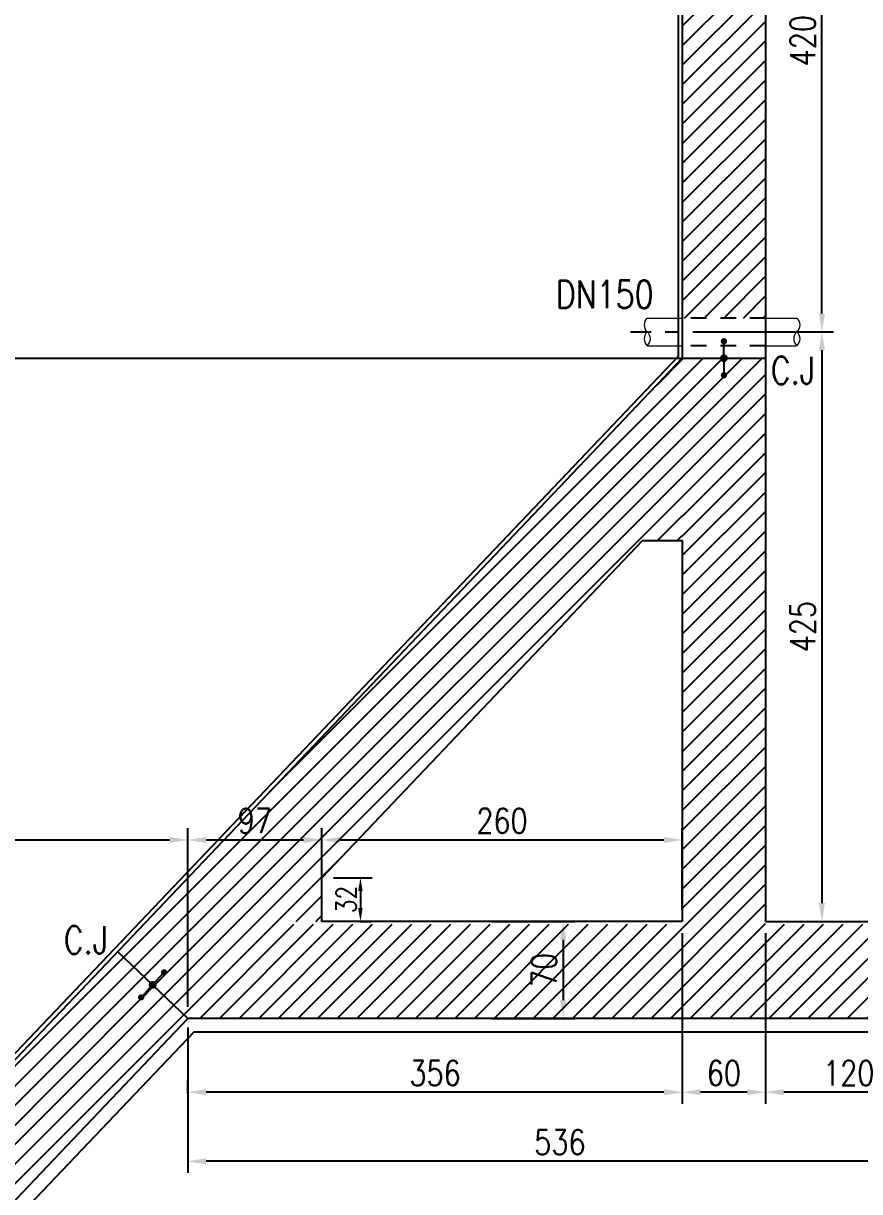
# Model space of a CAD drawing. Extents: x 0 to 9506, y 0 to 789.
# Drawn here: x 9435.62 to 9441.65, y 764.16 to 772.58 of the extents above; entities that cross this region are included whole.
import ezdxf

# ---------------------------------------------------------------- set-up
doc = ezdxf.new("R2010")
doc.units = 0
doc.header["$LTSCALE"] = 3
doc.header["$MEASUREMENT"] = 0
doc.linetypes.add('DASHDOT', pattern=[1, 0.5, -0.25, 0, -0.25])
doc.linetypes.add('HIDDEN', pattern=[0.375, 0.25, -0.125])
doc.layers.get('0').update_dxf_attribs({"linetype": 'CONTINUOUS'})
doc.layers.get('DEFPOINTS').update_dxf_attribs({"linetype": 'CONTINUOUS'})
for name, color, linetype in [('1', 1, 'CONTINUOUS'), ('1TEXT1', 2, 'CONTINUOUS'), ('1WALL', 3, 'CONTINUOUS'), ('8', 8, 'CONTINUOUS'), ('DIM', 7, 'CONTINUOUS'), ('hid', 1, 'HIDDEN'), ('p', 11, 'CONTINUOUS')]:
    doc.layers.add(name, color=color, linetype=linetype)
doc.styles.add('ROMANS', font='ROMANS.shx', dxfattribs={"width": 0.8})
doc.dimstyles.new('100 GHA', dxfattribs={"dimtxt": 0.135, "dimasz": 0.11, "dimexe": 0.06, "dimexo": 0.06, "dimgap": 0.025, "dimtad": 1, "dimdec": 0, "dimlfac": 100, "dimzin": 0, "dimdsep": 46, "dimtxsty": 'ROMANS', "dimcen": 0.5, "dimclrd": 1, "dimclre": 1, "dimclrt": 2, "dimadec": 0, "dimazin": 0, "dimtfac": 1, "dimtdec": 0, "dimtmove": 2, "dimatfit": 3, "dimfxl": 0.15, "dimtolj": 1, "dimtzin": 0, "dimlwd": -1, "dimlwe": -1, "dimarcsym": 0})
pattern_1 = [(45, (45.89753, 34.91955), (-0.0707106781, 0.0707106781), [])]

# ---------------------------------------------------------------- blocks, each defined once
blk = doc.blocks.new('*D184')
at = {"layer": '1WALL', "color": 1, "transparency": 16777216}
blk.add_arc((9423.8701, 770.1674), 1.6366, 318.20799, 355.37759, dxfattribs=at)
for points in [[(9425.4794, 770.0364), (9425.5234, 770.0346), (9425.5067, 770.1674)], [(9425.1061, 769.0614), (9425.0745, 769.092), (9424.9984, 768.9819)]]:
    blk.add_solid(points, dxfattribs=at)
at = {"layer": 'DEFPOINTS', "color": 0, "transparency": 16777216}
for p in [(9423.8701, 770.1674), (9423.8701, 770.1674), (9440.3701, 770.1674), (9425.2738, 769.3259), (9431.9701, 761.6573)]:
    blk.add_point(p, dxfattribs=at)
at = {"layer": '1WALL', "color": 2, "transparency": 16777216, "insert": (9425.2474, 769.5769), "char_height": 0.18, "attachment_point": 5, "rotation": 66.79279, "style": 'ROMANS'}
blk.add_mtext('\\A1;46.4°', dxfattribs=at)
blk = doc.blocks.new('*D202')
at = {"layer": '1WALL', "color": 1, "transparency": 16777216}
for p, q in [((9427.4344, 765.4913), (9427.4344, 766.7776)), ((9436.8058, 765.4913), (9436.8058, 766.7776)), ((9427.5664, 766.6936), (9436.6738, 766.6936))]:
    blk.add_line(p, q, dxfattribs=at)
for points in [[(9427.5664, 766.7156), (9427.5664, 766.6716), (9427.4344, 766.6936)], [(9436.6738, 766.7156), (9436.6738, 766.6716), (9436.8058, 766.6936)]]:
    blk.add_solid(points, dxfattribs=at)
at = {"layer": 'DEFPOINTS', "color": 0, "transparency": 16777216}
for p in [(9436.8058, 766.6936), (9427.4344, 765.4073), (9436.8058, 765.4073)]:
    blk.add_point(p, dxfattribs=at)
at = {"layer": '1WALL', "color": 2, "transparency": 16777216, "insert": (9432.1201, 766.8316), "char_height": 0.18, "attachment_point": 5, "style": 'ROMANS'}
blk.add_mtext('\\A1;937', dxfattribs=at)
blk = doc.blocks.new('*D206')
at = {"layer": '1WALL', "color": 1, "transparency": 16777216}
for p, q in [((9438.995, 766.1061), (9439.5959, 766.1061)), ((9439.5119, 765.9741), (9439.5119, 765.5393)), ((9438.995, 765.4073), (9439.5959, 765.4073))]:
    blk.add_line(p, q, dxfattribs=at)
for points in [[(9439.4899, 765.9741), (9439.5339, 765.9741), (9439.5119, 766.1061)], [(9439.4899, 765.5393), (9439.5339, 765.5393), (9439.5119, 765.4073)]]:
    blk.add_solid(points, dxfattribs=at)
at = {"layer": 'DEFPOINTS', "color": 0, "transparency": 16777216}
for p in [(9438.911, 766.1061), (9438.911, 765.4073), (9439.5119, 765.4073)]:
    blk.add_point(p, dxfattribs=at)
at = {"layer": '1WALL', "color": 2, "transparency": 16777216, "insert": (9439.3739, 765.7567), "char_height": 0.18, "attachment_point": 5, "rotation": 90, "style": 'ROMANS'}
blk.add_mtext('\\A1;70', dxfattribs=at)
blk = doc.blocks.new('*D208')
at = {"layer": '1WALL', "color": 1, "transparency": 16777216}
for p, q in [((9441.058, 770.3573), (9441.4609, 770.3573)), ((9441.3769, 770.2253), (9441.3769, 766.2381)), ((9441.058, 766.1061), (9441.4609, 766.1061))]:
    blk.add_line(p, q, dxfattribs=at)
for points in [[(9441.3549, 770.2253), (9441.3989, 770.2253), (9441.3769, 770.3573)], [(9441.3549, 766.2381), (9441.3989, 766.2381), (9441.3769, 766.1061)]]:
    blk.add_solid(points, dxfattribs=at)
at = {"layer": 'DEFPOINTS', "color": 0, "transparency": 16777216}
for p in [(9440.974, 770.3573), (9440.974, 766.1061), (9441.3769, 766.1061)]:
    blk.add_point(p, dxfattribs=at)
at = {"layer": '1WALL', "color": 2, "transparency": 16777216, "insert": (9441.2389, 768.2317), "char_height": 0.18, "attachment_point": 5, "rotation": 90, "style": 'ROMANS'}
blk.add_mtext('\\A1;425', dxfattribs=at)
blk = doc.blocks.new('*D209')
at = {"layer": '1WALL', "color": 1, "transparency": 16777216}
for p, q in [((9440.8343, 774.556), (9441.4609, 774.556)), ((9441.3769, 770.4893), (9441.3769, 774.424)), ((9440.5886, 770.3573), (9441.4609, 770.3573))]:
    blk.add_line(p, q, dxfattribs=at)
for points in [[(9441.3549, 774.424), (9441.3989, 774.424), (9441.3769, 774.556)], [(9441.3549, 770.4893), (9441.3989, 770.4893), (9441.3769, 770.3573)]]:
    blk.add_solid(points, dxfattribs=at)
at = {"layer": 'DEFPOINTS', "color": 0, "transparency": 16777216}
for p in [(9440.7503, 774.556), (9441.3769, 774.556), (9440.5046, 770.3573)]:
    blk.add_point(p, dxfattribs=at)
at = {"layer": '1WALL', "color": 2, "transparency": 16777216, "insert": (9441.2389, 772.4566), "char_height": 0.18, "attachment_point": 5, "rotation": 90, "style": 'ROMANS'}
blk.add_mtext('\\A1;420', dxfattribs=at)
blk = doc.blocks.new('*D282')
at = {"layer": '1WALL', "color": 1, "transparency": 16777216}
for p, q in [((9436.8058, 765.3402), (9436.8058, 764.2926)), ((9442.1701, 764.7129), (9442.1701, 764.2926)), ((9442.0381, 764.3766), (9436.9378, 764.3766))]:
    blk.add_line(p, q, dxfattribs=at)
for points in [[(9436.9378, 764.3986), (9436.9378, 764.3546), (9436.8058, 764.3766)], [(9442.0381, 764.3986), (9442.0381, 764.3546), (9442.1701, 764.3766)]]:
    blk.add_solid(points, dxfattribs=at)
at = {"layer": 'DEFPOINTS', "color": 0, "transparency": 16777216}
for p in [(9436.8058, 765.4242), (9442.1701, 764.7969), (9436.8058, 764.3766)]:
    blk.add_point(p, dxfattribs=at)
at = {"layer": '1WALL', "color": 2, "transparency": 16777216, "insert": (9439.4879, 764.5146), "char_height": 0.18, "attachment_point": 5, "style": 'ROMANS'}
blk.add_mtext('\\A1;536', dxfattribs=at)
blk = doc.blocks.new('*D283')
at = {"layer": '1WALL', "color": 1, "transparency": 16777216}
for p, q in [((9440.9701, 766.0221), (9440.9701, 764.7907)), ((9442.1701, 765.3233), (9442.1701, 764.7907)), ((9442.0381, 764.8747), (9441.1021, 764.8747))]:
    blk.add_line(p, q, dxfattribs=at)
for points in [[(9441.1021, 764.8967), (9441.1021, 764.8527), (9440.9701, 764.8747)], [(9442.0381, 764.8967), (9442.0381, 764.8527), (9442.1701, 764.8747)]]:
    blk.add_solid(points, dxfattribs=at)
at = {"layer": 'DEFPOINTS', "color": 0, "transparency": 16777216}
for p in [(9440.9701, 766.1061), (9442.1701, 765.4073), (9440.9701, 764.8747)]:
    blk.add_point(p, dxfattribs=at)
at = {"layer": '1WALL', "color": 2, "transparency": 16777216, "insert": (9441.5701, 765.0127), "char_height": 0.18, "attachment_point": 5, "style": 'ROMANS'}
blk.add_mtext('\\A1;120', dxfattribs=at)
blk = doc.blocks.new('*D284')
at = {"layer": '1WALL', "color": 1, "transparency": 16777216}
for p, q in [((9440.3701, 766.0221), (9440.3701, 764.7907)), ((9440.9701, 766.0221), (9440.9701, 764.7907)), ((9440.8381, 764.8747), (9440.5021, 764.8747))]:
    blk.add_line(p, q, dxfattribs=at)
for points in [[(9440.5021, 764.8967), (9440.5021, 764.8527), (9440.3701, 764.8747)], [(9440.8381, 764.8967), (9440.8381, 764.8527), (9440.9701, 764.8747)]]:
    blk.add_solid(points, dxfattribs=at)
at = {"layer": 'DEFPOINTS', "color": 0, "transparency": 16777216}
for p in [(9440.3701, 766.1061), (9440.9701, 766.1061), (9440.3701, 764.8747)]:
    blk.add_point(p, dxfattribs=at)
at = {"layer": '1WALL', "color": 2, "transparency": 16777216, "insert": (9440.6701, 765.0127), "char_height": 0.18, "attachment_point": 5, "style": 'ROMANS'}
blk.add_mtext('\\A1;60', dxfattribs=at)
blk = doc.blocks.new('*D285')
at = {"layer": '1WALL', "color": 1, "transparency": 16777216}
for p, q in [((9440.3701, 766.0221), (9440.3701, 764.7907)), ((9436.8058, 764.8658), (9436.8058, 764.9587)), ((9440.2381, 764.8747), (9436.9378, 764.8747))]:
    blk.add_line(p, q, dxfattribs=at)
for points in [[(9436.9378, 764.8967), (9436.9378, 764.8527), (9436.8058, 764.8747)], [(9440.2381, 764.8967), (9440.2381, 764.8527), (9440.3701, 764.8747)]]:
    blk.add_solid(points, dxfattribs=at)
at = {"layer": 'DEFPOINTS', "color": 0, "transparency": 16777216}
for p in [(9440.3701, 766.1061), (9436.8058, 764.8747), (9436.8058, 764.7818)]:
    blk.add_point(p, dxfattribs=at)
at = {"layer": '1WALL', "color": 2, "transparency": 16777216, "insert": (9438.5879, 765.0127), "char_height": 0.18, "attachment_point": 5, "style": 'ROMANS'}
blk.add_mtext('\\A1;356', dxfattribs=at)
blk = doc.blocks.new('*D335')
at = {"layer": '1WALL', "color": 1, "transparency": 16777216}
for p, q in [((9437.8549, 766.4213), (9438.1338, 766.4213)), ((9438.0498, 766.3253), (9438.0498, 766.2021)), ((9438.0498, 766.1061), (9438.1338, 766.1061))]:
    blk.add_line(p, q, dxfattribs=at)
for points in [[(9438.0338, 766.3253), (9438.0658, 766.3253), (9438.0498, 766.4213)], [(9438.0338, 766.2021), (9438.0658, 766.2021), (9438.0498, 766.1061)]]:
    blk.add_solid(points, dxfattribs=at)
at = {"layer": 'DEFPOINTS', "color": 0, "transparency": 16777216}
for p in [(9437.7709, 766.4213), (9437.9658, 766.1061), (9438.0498, 766.1061)]:
    blk.add_point(p, dxfattribs=at)
at = {"layer": '1WALL', "color": 2, "transparency": 16777216, "insert": (9437.9478, 766.2637), "char_height": 0.144, "attachment_point": 5, "rotation": 90, "style": 'ROMANS'}
blk.add_mtext('\\A1;32', dxfattribs=at)
blk = doc.blocks.new('*D336')
at = {"layer": '1WALL', "color": 1, "transparency": 16777216}
for p, q in [((9436.8058, 766.2185), (9436.8058, 766.7776)), ((9437.7709, 766.2185), (9437.7709, 766.7776)), ((9436.9378, 766.6936), (9437.6389, 766.6936))]:
    blk.add_line(p, q, dxfattribs=at)
for points in [[(9436.9378, 766.7156), (9436.9378, 766.6716), (9436.8058, 766.6936)], [(9437.6389, 766.7156), (9437.6389, 766.6716), (9437.7709, 766.6936)]]:
    blk.add_solid(points, dxfattribs=at)
at = {"layer": 'DEFPOINTS', "color": 0, "transparency": 16777216}
for p in [(9437.7709, 766.6936), (9436.8058, 766.1345), (9437.7709, 766.1345)]:
    blk.add_point(p, dxfattribs=at)
at = {"layer": '1WALL', "color": 2, "transparency": 16777216, "insert": (9437.2883, 766.8316), "char_height": 0.18, "attachment_point": 5, "style": 'ROMANS'}
blk.add_mtext('\\A1;97', dxfattribs=at)
blk = doc.blocks.new('*D337')
at = {"layer": '1WALL', "color": 1, "transparency": 16777216}
for p, q in [((9437.7709, 766.2185), (9437.7709, 766.7776)), ((9440.3701, 766.1901), (9440.3701, 766.7776)), ((9437.9029, 766.6936), (9440.2381, 766.6936))]:
    blk.add_line(p, q, dxfattribs=at)
for points in [[(9437.9029, 766.7156), (9437.9029, 766.6716), (9437.7709, 766.6936)], [(9440.2381, 766.7156), (9440.2381, 766.6716), (9440.3701, 766.6936)]]:
    blk.add_solid(points, dxfattribs=at)
at = {"layer": 'DEFPOINTS', "color": 0, "transparency": 16777216}
for p in [(9440.3701, 766.6936), (9437.7709, 766.1345), (9440.3701, 766.1061)]:
    blk.add_point(p, dxfattribs=at)
at = {"layer": '1WALL', "color": 2, "transparency": 16777216, "insert": (9439.0705, 766.8316), "char_height": 0.18, "attachment_point": 5, "style": 'ROMANS'}
blk.add_mtext('\\A1;260', dxfattribs=at)

msp = doc.modelspace()

# ---------------------------------------------------------------- hatches: boundary and pattern name
at = {"layer": '1WALL'}
h = msp.add_hatch(dxfattribs=at)
h.set_pattern_fill('ANSI31', color=1, scale=0.8, style=0)
h.set_pattern_definition([(45, (258.67699, 19.72338), (-0.0707106781, 0.0707106781), [])])
h.paths.add_polyline_path([(9423.8701, 776.879), (9423.4841, 776.879, -1), (9423.4561, 776.879), (9423.2701, 776.879), (9423.2701, 770.1674), (9423.5561, 770.1674, -1), (9423.5841, 770.1674), (9423.8701, 770.1674)])
h.paths.add_polyline_path([(9423.5589, 770.2899, -1), (9423.5813, 770.2899, -1)], flags=16)
h.paths.add_polyline_path([(9423.4589, 776.7565, -1), (9423.4813, 776.7565, -1)], flags=16)
h.paths.add_polyline_path([(9423.2701, 766.0861), (9422.0701, 766.0861), (9422.0701, 765.4073), (9427.4344, 765.4073), (9427.678, 765.6392, -0.419959), (9427.6787, 765.6591), (9427.6131, 765.7309, -4.751852), (9427.6167, 765.7392, -0.210444), (9427.6131, 765.7309), (9427.6787, 765.6591, -0.408492), (9427.6983, 765.6585), (9427.9415, 765.8899), (9423.8701, 770.1674), (9423.5841, 770.1674, -1), (9423.5561, 770.1674), (9423.2701, 770.1674)])
h.paths.add_polyline_path([(9423.8701, 769.1521), (9426.7883, 766.0861), (9423.8701, 766.0861)], flags=16)
h.paths.add_polyline_path([(9423.5589, 770.0449, -1), (9423.5813, 770.0449, -1)], flags=16)
h.paths.add_polyline_path([(9427.9415, 765.8899), (9427.6983, 765.6585, -0.419959), (9427.6976, 765.6385), (9427.7633, 765.5667, -4.751915), (9427.7597, 765.5585, -0.210441), (9427.7633, 765.5667), (9427.6976, 765.6385, -0.408492), (9427.678, 765.6392), (9427.4344, 765.4073), (9430.6201, 762.0603), (9431.1271, 762.5429)])
h.paths.add_polyline_path([(9430.7842, 762.3915), (9430.7684, 762.4074, 1)], flags=16)
h.paths.add_polyline_path([(9432.2701, 761.6573), (9432.1201, 761.6573), (9432.1201, 760.8573), (9433.6201, 760.8573), (9433.6201, 762.0603), (9433.113, 762.5429)])
h.paths.add_polyline_path([(9433.2986, 762.2183, 1), (9433.2827, 762.2342, 1)], flags=16)
h.paths.add_polyline_path([(9433.113, 762.5429), (9433.3663, 762.3019), (9433.3674, 762.3029, -1), (9433.3871, 762.3227), (9433.4559, 762.3915, -0.198912), (9433.4526, 762.3994, -5.027339), (9433.4559, 762.3915), (9433.3871, 762.3227, -1), (9433.3674, 762.3029), (9433.3663, 762.3019), (9433.6201, 762.0603), (9436.8058, 765.4073), (9436.5621, 765.6392, -1), (9436.5418, 765.6585), (9436.2987, 765.8899)])
h.paths.add_polyline_path([(9436.4776, 765.5509, 1), (9436.461, 765.566, 1)], flags=16)
h.paths.add_polyline_path([(9436.2987, 765.8899), (9436.5418, 765.6585, -0.408492), (9436.5614, 765.6591), (9436.6271, 765.7309, -0.210444), (9436.6235, 765.7392, -4.751852), (9436.6271, 765.7309), (9436.5614, 765.6591, -0.419959), (9436.5621, 765.6392), (9436.8058, 765.4073), (9442.1701, 765.4073), (9442.1701, 766.0861), (9440.9701, 766.0861), (9440.9701, 770.1674), (9440.6841, 770.1674, -1), (9440.6561, 770.1674), (9440.3701, 770.1674)])
h.paths.add_polyline_path([(9440.3701, 769.1521), (9440.3701, 766.0861), (9437.4519, 766.0861)], flags=16)
h.paths.add_polyline_path([(9440.6813, 770.0449, 1), (9440.6589, 770.0449, 1)], flags=16)
h.paths.add_polyline_path([(9440.9701, 774.466), (9440.3701, 774.466), (9440.3701, 770.4573), (9440.9701, 770.4573)])
h.paths.add_polyline_path([(9423.4119, 773.0126), (9423.7282, 773.0126), (9423.7282, 772.7426), (9423.4119, 772.7426)], flags=24)
h.paths.add_polyline_path([(9428.7573, 764.2908), (9428.9913, 764.5135), (9429.1775, 764.318), (9428.9434, 764.0952)], flags=24)
h.paths.add_polyline_path([(9435.2488, 764.5135), (9435.4829, 764.2908), (9435.2967, 764.0952), (9435.0627, 764.318)], flags=24)
h.paths.add_polyline_path([(9440.5119, 773.0126), (9440.8282, 773.0126), (9440.8282, 772.7426), (9440.5119, 772.7426)], flags=24)
h = msp.add_hatch(dxfattribs=at)
h.set_pattern_fill('ANSI31', color=1, scale=0.8, style=0)
h.set_pattern_definition(pattern_1)
h.paths.add_polyline_path([(9440.0845, 768.8521), (9440.3701, 769.1521), (9440.3701, 768.8521)])
h = msp.add_hatch(dxfattribs=at)
h.set_pattern_fill('ANSI31', color=1, scale=0.8, style=0)
h.set_pattern_definition(pattern_1)
h.paths.add_polyline_path([(9437.7709, 766.4213), (9437.7709, 766.1061), (9437.4709, 766.1061)])

# ---------------------------------------------------------------- linework, layer by layer
at = {"color": 3}
msp.add_line((9440.3701, 770.1674), (9440.9701, 770.1674), dxfattribs=at)
at = {"layer": '1', "color": 4}
for p, q in [((9440.9701, 777.4997), (9440.9701, 766.1061)), ((9440.3701, 776.879), (9440.3701, 770.1674)), ((9440.3701, 770.1674), (9432.2701, 761.6573)), ((9440.0845, 768.8521), (9437.7709, 766.4213)), ((9440.0845, 768.8521), (9440.0845, 768.8521)), ((9440.0845, 768.8521), (9440.3701, 768.8521)), ((9440.3701, 768.8521), (9440.3701, 766.1061)), ((9437.7709, 766.1061), (9437.7709, 766.4213)), ((9440.3701, 766.1061), (9437.7709, 766.1061)), ((9440.9701, 766.1061), (9442.1701, 766.1061)), ((9434.1201, 762.5856), (9436.8058, 765.4073)), ((9442.1701, 765.4073), (9436.8058, 765.4073))]:
    msp.add_line(p, q, dxfattribs=at)
at = {"layer": '1', "color": 1}
for p, q in [((9440.3401, 776.8665), (9440.3401, 770.1794)), ((9440.3401, 770.1794), (9432.2572, 761.6873)), ((9436.8486, 765.3073), (9434.2201, 762.5456)), ((9442.2701, 765.3073), (9436.8486, 765.3073))]:
    msp.add_line(p, q, dxfattribs=at)
at = {"layer": '1WALL', "color": 1, "linetype": 'DASHDOT', "ltscale": 0.1}
msp.add_line((9439.9965, 770.3573), (9441.4523, 770.3573), dxfattribs=at)
at = {"layer": '1WALL'}
for q in [(9436.2982, 765.8904), (9436.2987, 765.8899)]:
    msp.add_line((9436.8058, 765.4073), q, dxfattribs=at)
at = {"layer": '8', "color": 2}
msp.add_lwpolyline([(9423.8701, 770.1674), (9440.3701, 770.1674)], dxfattribs=at)
at = {"layer": 'DIM', "color": 3}
for p, q in [((9440.6701, 770.1674), (9440.6701, 770.2899)), ((9440.6701, 770.1674), (9440.6701, 770.0449)), ((9436.552, 765.6488), (9436.6347, 765.7392)), ((9436.552, 765.6488), (9436.4693, 765.5585))]:
    msp.add_line(p, q, dxfattribs=at)
for points, const_width in [([(9440.6813, 770.2899, -1), (9440.6589, 770.2899, -1)], 0.0224), ([(9440.6841, 770.1674, -1), (9440.6561, 770.1674, -1)], 0.028), ([(9440.6813, 770.0449, 1), (9440.6589, 770.0449, 1)], 0.0224), ([(9436.6429, 765.7316, -1), (9436.6264, 765.7467, -1)], 0.0224), ([(9436.5623, 765.6394, -1), (9436.5417, 765.6583, -1)], 0.028), ([(9436.4776, 765.5509, 1), (9436.461, 765.566, 1)], 0.0224)]:
    msp.add_lwpolyline(points, format="xyb", close=True, dxfattribs=dict(at, const_width=const_width))
at = {"layer": 'hid', "ltscale": 0.15}
for p, q in [((9440.9701, 770.4573), (9440.3701, 770.4573)), ((9440.9701, 770.2573), (9440.3701, 770.2573))]:
    msp.add_line(p, q, dxfattribs=at)
at = {"layer": 'p', "color": 2, "lineweight": 20}
for p, q in [((9440.1181, 770.4573), (9440.3701, 770.4573)), ((9440.9701, 770.4573), (9441.1969, 770.4573)), ((9440.1181, 770.2573), (9440.3701, 770.2573)), ((9440.9701, 770.2573), (9441.1904, 770.2573))]:
    msp.add_line(p, q, dxfattribs=at)
for centre, start, end in [((9440.1609, 770.4073), 130.57576, 229.42424), ((9441.154, 770.4073), 310.57576, 49.42424), ((9440.1609, 770.3073), 130.57576, 229.42424), ((9440.0752, 770.3073), 310.57576, 49.42424), ((9441.2397, 770.3073), 130.57576, 229.42424), ((9441.154, 770.3073), 310.57576, 49.42424)]:
    msp.add_arc(centre, 0.0658, start, end, dxfattribs=at)

# ---------------------------------------------------------------- texts
at = {"layer": '1TEXT1', "style": 'ROMANS', "width": 0.8}
msp.add_text('DN150', height=0.2, dxfattribs=at).set_placement((9439.4569, 770.5274, 20.5837))
at = {"layer": '1WALL', "color": 2, "char_height": 0.198, "attachment_point": 5, "style": 'ROMANS'}
for insert in [(9441.1675, 770.0795), (9436.0707, 765.9721)]:
    msp.add_mtext('C.J', dxfattribs=dict(at, insert=insert))

# ---------------------------------------------------------------- dimensions: what is measured, and where the dimension line sits
at = {"layer": '1WALL'}
for base, p1, p2, angle, override, picture, middle in [((9441.3769, 774.556), (9440.5046, 770.3573), (9440.7503, 774.556), 90, {"dimscale": 1.2, "dimtxt": 0.15, "dimexe": 0.07, "dimexo": 0.07, "dimgap": 0.04, "dimzin": 12, "dimadec": 1, "dimazin": 3, "dimfxl": 0.5}, '*D209', (9441.2389, 772.4566)), ((9441.3769, 766.1061), (9440.974, 770.3573), (9440.974, 766.1061), 90, {"dimscale": 1.2, "dimtxt": 0.15, "dimexe": 0.07, "dimexo": 0.07, "dimgap": 0.04, "dimzin": 12, "dimadec": 1, "dimazin": 3, "dimfxl": 0.5}, '*D208', (9441.2389, 768.2317)), ((9437.7709, 766.6936), (9436.8058, 766.1345), (9437.7709, 766.1345), 180, {"dimscale": 1.2, "dimtxt": 0.15, "dimexe": 0.07, "dimexo": 0.07, "dimgap": 0.04, "dimzin": 12, "dimadec": 1, "dimazin": 3, "dimfxl": 0.5}, '*D336', (9437.2883, 766.8316)), ((9440.3701, 766.6936), (9437.7709, 766.1345), (9440.3701, 766.1061), 180, {"dimscale": 1.2, "dimtxt": 0.15, "dimexe": 0.07, "dimexo": 0.07, "dimgap": 0.04, "dimzin": 12, "dimadec": 1, "dimazin": 3, "dimfxl": 0.5}, '*D337', (9439.0705, 766.8316)), ((9438.0498, 766.1061), (9437.7709, 766.4213), (9437.9658, 766.1061), 90, {"dimscale": 1.2, "dimtxt": 0.12, "dimasz": 0.08, "dimexe": 0.07, "dimexo": 0.07, "dimzin": 12, "dimadec": 1, "dimazin": 3, "dimfxl": 0.5}, '*D335', (9437.9478, 766.2637)), ((9436.8058, 764.8747), (9440.3701, 766.1061), (9436.8058, 764.7818), 180, {"dimscale": 1.2, "dimtxt": 0.15, "dimexe": 0.07, "dimexo": 0.07, "dimgap": 0.04, "dimzin": 12, "dimadec": 1, "dimazin": 3, "dimfxl": 0.5}, '*D285', (9438.5879, 765.0127)), ((9439.5119, 765.4073), (9438.911, 766.1061), (9438.911, 765.4073), 90, {"dimscale": 1.2, "dimtxt": 0.15, "dimexe": 0.07, "dimexo": 0.07, "dimgap": 0.04, "dimzin": 12, "dimadec": 1, "dimazin": 3, "dimfxl": 0.5}, '*D206', (9439.3739, 765.7567)), ((9440.3701, 764.8747), (9440.9701, 766.1061), (9440.3701, 766.1061), 180, {"dimscale": 1.2, "dimtxt": 0.15, "dimexe": 0.07, "dimexo": 0.07, "dimgap": 0.04, "dimzin": 12, "dimadec": 1, "dimazin": 3, "dimfxl": 0.5}, '*D284', (9440.6701, 765.0127)), ((9440.9701, 764.8747), (9442.1701, 765.4073), (9440.9701, 766.1061), 180, {"dimscale": 1.2, "dimtxt": 0.15, "dimexe": 0.07, "dimexo": 0.07, "dimgap": 0.04, "dimzin": 12, "dimadec": 1, "dimazin": 3, "dimfxl": 0.5}, '*D283', (9441.5701, 765.0127)), ((9436.8058, 764.3766), (9442.1701, 764.7969), (9436.8058, 765.4242), 180, {"dimscale": 1.2, "dimtxt": 0.15, "dimexe": 0.07, "dimexo": 0.07, "dimgap": 0.04, "dimzin": 12, "dimadec": 1, "dimazin": 3, "dimfxl": 0.5}, '*D282', (9439.4879, 764.5146))]:
    dim = msp.add_linear_dim(base=base, p1=p1, p2=p2, angle=angle, dimstyle='100 GHA', override=override, dxfattribs=at)
    dim.commit()
    dim.dimension.update_dxf_attribs({"geometry": picture, "text_midpoint": middle})
dim = msp.add_angular_dim_2l(base=(9425.2738, 769.3259), line1=((9423.8701, 770.1674), (9431.9701, 761.6573)), line2=((9423.8701, 770.1674), (9440.3701, 770.1674)), dimstyle='100 GHA', override={"dimscale": 1.2, "dimtxt": 0.15, "dimexe": 0.07, "dimexo": 0.07, "dimgap": 0.04, "dimzin": 12, "dimadec": 1, "dimazin": 3, "dimfxl": 0.5}, dxfattribs=at)
dim.commit()
dim.dimension.update_dxf_attribs({"geometry": '*D184', "text_midpoint": (9425.2474, 769.5769)})
dim = msp.add_linear_dim(base=(9436.8058, 766.6936), p1=(9427.4344, 765.4073), p2=(9436.8058, 765.4073), dimstyle='100 GHA', override={"dimscale": 1.2, "dimtxt": 0.15, "dimexe": 0.07, "dimexo": 0.07, "dimgap": 0.04, "dimzin": 12, "dimadec": 1, "dimazin": 3, "dimfxl": 0.5}, dxfattribs=at)
dim.commit()
dim.dimension.update_dxf_attribs({"geometry": '*D202', "text_midpoint": (9432.1201, 766.8316)})

doc.saveas('drawing.dxf')
